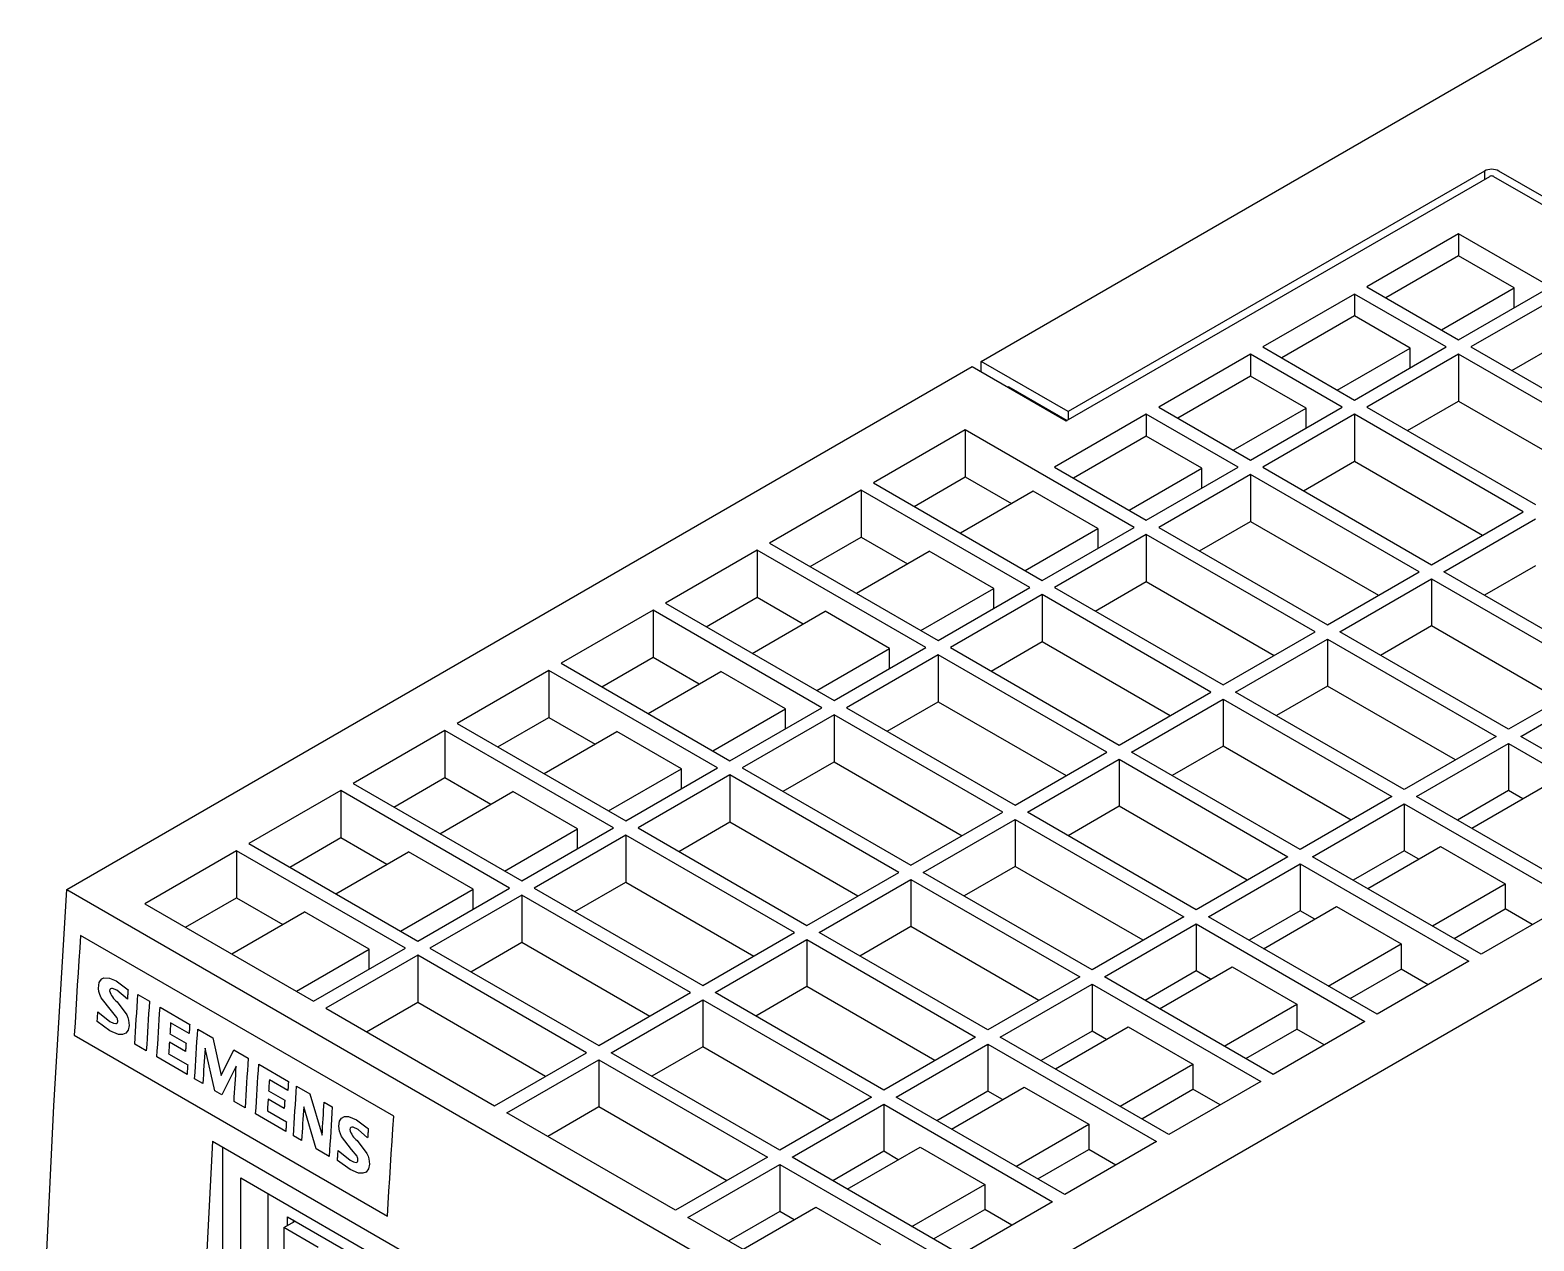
# Model space of a CAD drawing. Header units: inches. Extents: x 67248 to 85686, y -40174 to -31152.
# Drawn here: x 84452.8 to 84523.3, y -33421.1 to -33364.4 of the extents above; entities that cross this region are included whole.
import ezdxf

# ---------------------------------------------------------------- set-up
doc = ezdxf.new("R2010")
doc.units = ezdxf.units.IN
doc.header["$MEASUREMENT"] = 0

# ---------------------------------------------------------------- blocks, each defined once
blk = doc.blocks.new('SCALANCEXB008')
for p, q in [((-56.215, 85.94), (-33.807, 98.876)), ((-52.892, 83.613), (-36.345, 93.165)), ((-36.557, 93.37), (-52.821, 83.981)), ((-36.557, 93.37), (-36.557, 93.043)), ((-36.204, 93.165), (-11.879, 79.123)), ((-11.526, 79.246), (-35.992, 93.37)), ((-37.565, 90.918), (-41.15, 88.849)), ((-33.98, 88.849), (-37.565, 90.918)), ((-37.565, 90.918), (-37.565, 90.061)), ((-37.565, 90.061), (-40.407, 88.42)), ((-35.395, 88.808), (-37.565, 90.061)), ((-41.15, 88.849), (-37.565, 86.779)), ((-38.237, 87.167), (-35.395, 88.808)), ((-37.565, 86.779), (-33.98, 88.849)), ((-35.395, 88.032), (-35.395, 88.808)), ((-41.631, 88.571), (-45.216, 86.502)), ((-38.046, 86.502), (-41.631, 88.571)), ((-41.631, 88.571), (-41.631, 87.714)), ((-33.499, 88.571), (-37.084, 86.502)), ((-41.631, 87.714), (-44.473, 86.073)), ((-39.46, 86.461), (-41.631, 87.714)), ((-45.216, 86.502), (-41.631, 84.432)), ((-42.303, 84.82), (-39.46, 86.461)), ((-41.631, 84.432), (-38.046, 86.502)), ((-39.46, 85.685), (-39.46, 86.461)), ((-37.084, 86.502), (-30.494, 82.697)), ((-35.493, 85.583), (-33.499, 86.734)), ((-52.821, 83.981), (-56.215, 85.94)), ((-56.215, 85.532), (-56.215, 85.94)), ((-45.697, 86.224), (-49.281, 84.154)), ((-42.112, 84.154), (-45.697, 86.224)), ((-45.697, 86.224), (-45.697, 85.366)), ((-37.565, 86.224), (-41.15, 84.154)), ((-30.975, 82.419), (-37.565, 86.224)), ((-37.565, 86.224), (-37.565, 84.387)), ((-91.924, 65.326), (-56.569, 85.736)), ((-56.569, 85.736), (-52.892, 83.613)), ((-45.697, 85.366), (-48.539, 83.726)), ((-43.526, 84.113), (-45.697, 85.366)), ((-55.14, 84.952), (-55.175, 84.932)), ((-55.14, 84.952), (-52.856, 83.634)), ((-49.281, 84.154), (-45.697, 82.085)), ((-46.368, 82.473), (-43.526, 84.113)), ((-45.697, 82.085), (-42.112, 84.154)), ((-43.526, 83.338), (-43.526, 84.113)), ((-41.15, 84.154), (-34.56, 80.35)), ((-39.559, 83.236), (-37.565, 84.387)), ((-37.565, 84.387), (-32.566, 81.501)), ((-49.763, 83.877), (-53.347, 81.807)), ((-52.821, 83.981), (-52.821, 83.654)), ((-46.178, 81.807), (-49.763, 83.877)), ((-49.763, 83.877), (-49.763, 83.019)), ((-41.631, 83.877), (-45.216, 81.807)), ((-35.041, 80.072), (-41.631, 83.877)), ((-41.631, 83.877), (-41.631, 82.039)), ((-56.834, 83.264), (-60.418, 81.195)), ((-50.244, 79.46), (-56.834, 83.264)), ((-56.834, 83.264), (-56.834, 81.427)), ((-49.763, 83.019), (-52.605, 81.378)), ((-47.592, 81.766), (-49.763, 83.019)), ((-53.347, 81.807), (-49.763, 79.738)), ((-50.434, 80.125), (-47.592, 81.766)), ((-49.763, 79.738), (-46.178, 81.807)), ((-47.592, 80.991), (-47.592, 81.766)), ((-45.216, 81.807), (-38.626, 78.003)), ((-43.624, 80.889), (-41.631, 82.039)), ((-41.631, 82.039), (-36.632, 79.154)), ((-60.418, 81.195), (-53.829, 77.391)), ((-58.827, 80.276), (-56.834, 81.427)), ((-56.834, 81.427), (-55.031, 80.386)), ((-45.697, 81.529), (-49.281, 79.46)), ((-39.107, 77.725), (-45.697, 81.529)), ((-45.697, 81.529), (-45.697, 79.692)), ((-60.9, 80.917), (-64.484, 78.848)), ((-54.31, 77.113), (-60.9, 80.917)), ((-60.9, 80.917), (-60.9, 79.08)), ((-54.182, 80.876), (-57.024, 79.235)), ((-51.658, 79.419), (-54.182, 80.876)), ((-38.626, 78.003), (-35.041, 80.072)), ((-54.5, 77.778), (-51.658, 79.419)), ((-53.829, 77.391), (-50.244, 79.46)), ((-51.658, 79.419), (-51.658, 78.644)), ((-49.281, 79.46), (-42.692, 75.656)), ((-47.69, 78.541), (-45.697, 79.692)), ((-45.697, 79.692), (-40.698, 76.807)), ((-38.145, 77.725), (-34.56, 79.795)), ((-64.484, 78.848), (-57.894, 75.043)), ((-62.893, 77.929), (-60.9, 79.08)), ((-60.9, 79.08), (-59.097, 78.039)), ((-49.763, 79.182), (-53.347, 77.113)), ((-43.173, 75.378), (-49.763, 79.182)), ((-49.763, 79.182), (-49.763, 77.345)), ((-64.965, 78.57), (-68.55, 76.501)), ((-58.376, 74.766), (-64.965, 78.57)), ((-64.965, 78.57), (-64.965, 76.733)), ((-61.09, 76.888), (-58.248, 78.529)), ((-55.724, 77.072), (-58.248, 78.529)), ((-42.692, 75.656), (-39.107, 77.725)), ((-31.555, 73.921), (-38.145, 77.725)), ((-34.56, 77.957), (-36.553, 76.807)), ((-58.566, 75.431), (-55.724, 77.072)), ((-57.894, 75.043), (-54.31, 77.113)), ((-55.724, 76.296), (-55.724, 77.072)), ((-53.347, 77.113), (-46.757, 73.309)), ((-51.756, 76.194), (-49.763, 77.345)), ((-49.763, 77.345), (-44.764, 74.459)), ((-42.21, 75.378), (-38.626, 77.447)), ((-38.626, 77.447), (-32.036, 73.643)), ((-38.626, 77.447), (-38.626, 75.61)), ((-68.55, 76.501), (-61.96, 72.696)), ((-66.959, 75.582), (-64.965, 76.733)), ((-64.965, 76.733), (-63.162, 75.692)), ((-53.829, 76.835), (-57.413, 74.766)), ((-47.239, 73.031), (-53.829, 76.835)), ((-53.829, 76.835), (-53.829, 74.998)), ((-69.031, 76.223), (-72.616, 74.153)), ((-62.441, 72.418), (-69.031, 76.223)), ((-69.031, 76.223), (-69.031, 74.386)), ((-65.156, 74.541), (-62.314, 76.182)), ((-59.79, 74.725), (-62.314, 76.182)), ((-46.757, 73.309), (-43.173, 75.378)), ((-35.621, 71.574), (-42.21, 75.378)), ((-38.626, 75.61), (-40.619, 74.459)), ((-33.627, 72.724), (-38.626, 75.61)), ((-62.632, 73.084), (-59.79, 74.725)), ((-61.96, 72.696), (-58.376, 74.766)), ((-59.79, 73.949), (-59.79, 74.725)), ((-57.413, 74.766), (-50.823, 70.961)), ((-55.822, 73.847), (-53.829, 74.998)), ((-53.829, 74.998), (-48.83, 72.112)), ((-46.276, 73.031), (-42.692, 75.1)), ((-42.692, 75.1), (-36.102, 71.296)), ((-42.692, 75.1), (-42.692, 73.263)), ((-72.616, 74.153), (-66.026, 70.349)), ((-71.025, 73.235), (-69.031, 74.386)), ((-69.031, 74.386), (-67.228, 73.345)), ((-57.894, 74.488), (-61.479, 72.418)), ((-51.304, 70.684), (-57.894, 74.488)), ((-57.894, 74.488), (-57.894, 72.651)), ((-73.097, 73.876), (-76.682, 71.806)), ((-66.507, 70.071), (-73.097, 73.876)), ((-73.097, 73.876), (-73.097, 72.038)), ((-69.222, 72.194), (-66.38, 73.835)), ((-63.856, 72.378), (-66.38, 73.835)), ((-32.036, 73.643), (-35.621, 71.574)), ((-50.823, 70.961), (-47.239, 73.031)), ((-39.686, 69.226), (-46.276, 73.031)), ((-42.692, 73.263), (-44.685, 72.112)), ((-37.693, 70.377), (-42.692, 73.263)), ((-35.139, 71.296), (-31.555, 73.365)), ((-66.698, 70.737), (-63.856, 72.378)), ((-66.026, 70.349), (-62.441, 72.418)), ((-63.856, 71.602), (-63.856, 72.378)), ((-61.479, 72.418), (-54.889, 68.614)), ((-59.888, 71.5), (-57.894, 72.651)), ((-57.894, 72.651), (-52.896, 69.765)), ((-50.342, 70.684), (-46.757, 72.753)), ((-46.757, 72.753), (-40.168, 68.949)), ((-46.757, 72.753), (-46.757, 70.916)), ((-76.682, 71.806), (-70.092, 68.002)), ((-75.091, 70.888), (-73.097, 72.038)), ((-73.097, 72.038), (-71.294, 70.998)), ((-61.96, 72.141), (-65.545, 70.071)), ((-55.37, 68.336), (-61.96, 72.141)), ((-61.96, 72.141), (-61.96, 70.303)), ((-77.163, 71.528), (-80.748, 69.459)), ((-70.573, 67.724), (-77.163, 71.528)), ((-77.163, 71.528), (-77.163, 69.691)), ((-73.288, 69.847), (-70.446, 71.487)), ((-67.921, 70.03), (-70.446, 71.487)), ((-36.102, 71.296), (-39.686, 69.226)), ((-31.555, 69.226), (-35.139, 71.296)), ((-54.889, 68.614), (-51.304, 70.684)), ((-43.752, 66.879), (-50.342, 70.684)), ((-46.757, 70.916), (-48.751, 69.765)), ((-41.759, 68.03), (-46.757, 70.916)), ((-39.205, 68.949), (-35.621, 71.018)), ((-35.621, 71.018), (-29.031, 67.214)), ((-35.621, 71.018), (-35.621, 69.181)), ((-70.764, 68.39), (-67.921, 70.03)), ((-70.092, 68.002), (-66.507, 70.071)), ((-67.921, 69.255), (-67.921, 70.03)), ((-65.545, 70.071), (-58.955, 66.267)), ((-63.954, 69.153), (-61.96, 70.303)), ((-61.96, 70.303), (-56.962, 67.418)), ((-54.408, 68.336), (-50.823, 70.406)), ((-50.823, 70.406), (-44.233, 66.602)), ((-50.823, 70.406), (-50.823, 68.569)), ((-80.748, 69.459), (-74.158, 65.655)), ((-79.156, 68.54), (-77.163, 69.691)), ((-77.163, 69.691), (-75.36, 68.65)), ((-66.026, 69.794), (-69.611, 67.724)), ((-59.436, 65.989), (-66.026, 69.794)), ((-66.026, 69.794), (-66.026, 67.956)), ((-34.206, 69.344), (-37.048, 67.704)), ((-81.229, 69.181), (-84.814, 67.112)), ((-74.639, 65.377), (-81.229, 69.181)), ((-81.229, 69.181), (-81.229, 67.344)), ((-77.354, 67.5), (-74.511, 69.14)), ((-71.987, 67.683), (-74.511, 69.14)), ((-40.168, 68.949), (-43.752, 66.879)), ((-32.615, 65.144), (-39.205, 68.949)), ((-35.621, 69.181), (-37.614, 68.03)), ((-35.055, 68.854), (-35.621, 69.181)), ((-58.955, 66.267), (-55.37, 68.336)), ((-47.818, 64.532), (-54.408, 68.336)), ((-50.823, 68.569), (-52.817, 67.418)), ((-45.825, 65.683), (-50.823, 68.569)), ((-43.271, 66.602), (-39.686, 68.671)), ((-39.686, 68.671), (-33.096, 64.867)), ((-39.686, 68.671), (-39.686, 66.834)), ((-74.829, 66.042), (-71.987, 67.683)), ((-74.158, 65.655), (-70.573, 67.724)), ((-71.987, 66.908), (-71.987, 67.683)), ((-69.611, 67.724), (-63.021, 63.92)), ((-68.02, 66.806), (-66.026, 67.956)), ((-66.026, 67.956), (-61.027, 65.071)), ((-58.474, 65.989), (-54.889, 68.059)), ((-54.889, 68.059), (-48.299, 64.254)), ((-54.889, 68.059), (-54.889, 66.221)), ((-84.814, 67.112), (-78.224, 63.308)), ((-83.222, 66.193), (-81.229, 67.344)), ((-81.229, 67.344), (-79.426, 66.303)), ((-70.092, 67.446), (-73.677, 65.377)), ((-63.502, 63.642), (-70.092, 67.446)), ((-70.092, 67.446), (-70.092, 65.609)), ((-24.749, 67.367), (-60.104, 46.957)), ((-41.114, 65.356), (-38.272, 66.997)), ((-38.272, 66.997), (-35.748, 65.54)), ((-85.295, 66.834), (-88.879, 64.765)), ((-78.705, 63.03), (-85.295, 66.834)), ((-85.295, 66.834), (-85.295, 64.997)), ((-81.419, 65.152), (-78.577, 66.793)), ((-76.053, 65.336), (-78.577, 66.793)), ((-44.233, 66.602), (-47.818, 64.532)), ((-36.681, 62.797), (-43.271, 66.602)), ((-39.686, 66.834), (-41.68, 65.683)), ((-39.121, 66.507), (-39.686, 66.834)), ((-63.021, 63.92), (-59.436, 65.989)), ((-51.884, 62.185), (-58.474, 65.989)), ((-54.889, 66.221), (-56.883, 65.071)), ((-49.89, 63.336), (-54.889, 66.221)), ((-47.337, 64.254), (-43.752, 66.324)), ((-43.752, 66.324), (-37.162, 62.52)), ((-43.752, 66.324), (-43.752, 64.487)), ((-91.924, 65.326), (-60.104, 46.957)), ((-78.895, 63.695), (-76.053, 65.336)), ((-78.224, 63.308), (-74.639, 65.377)), ((-76.053, 64.561), (-76.053, 65.336)), ((-73.677, 65.377), (-67.087, 61.573)), ((-72.085, 64.458), (-70.092, 65.609)), ((-70.092, 65.609), (-65.093, 62.723)), ((-62.54, 63.642), (-58.955, 65.711)), ((-58.955, 65.711), (-52.365, 61.907)), ((-58.955, 65.711), (-58.955, 63.874)), ((-38.59, 63.899), (-35.748, 65.54)), ((-35.748, 65.54), (-35.748, 64.56)), ((-88.879, 64.765), (-82.29, 60.96)), ((-87.288, 63.846), (-85.295, 64.997)), ((-85.295, 64.997), (-83.492, 63.956)), ((-74.158, 65.099), (-77.743, 63.03)), ((-67.568, 61.295), (-74.158, 65.099)), ((-74.158, 65.099), (-74.158, 63.262)), ((-45.18, 63.009), (-42.338, 64.65)), ((-42.338, 64.65), (-39.814, 63.193)), ((-33.096, 64.867), (-36.681, 62.797)), ((-85.485, 62.805), (-82.643, 64.446)), ((-80.119, 62.989), (-82.643, 64.446)), ((-48.299, 64.254), (-51.884, 62.185)), ((-40.747, 60.45), (-47.337, 64.254)), ((-43.752, 64.487), (-45.746, 63.336)), ((-43.187, 64.16), (-43.752, 64.487)), ((-37.742, 63.409), (-35.748, 64.56)), ((-34.688, 63.948), (-35.748, 64.56)), ((-79.159, 56.467), (-91.392, 63.529)), ((-67.087, 61.573), (-63.502, 63.642)), ((-55.95, 59.838), (-62.54, 63.642)), ((-58.955, 63.874), (-60.948, 62.723)), ((-53.956, 60.989), (-58.955, 63.874)), ((-51.403, 61.907), (-47.818, 63.977)), ((-47.818, 63.977), (-41.228, 60.172)), ((-47.818, 63.977), (-47.818, 62.139)), ((-82.961, 61.348), (-80.119, 62.989)), ((-82.29, 60.96), (-78.705, 63.03)), ((-80.119, 62.213), (-80.119, 62.989)), ((-77.743, 63.03), (-71.153, 59.225)), ((-76.151, 62.111), (-74.158, 63.262)), ((-74.158, 63.262), (-69.159, 60.376)), ((-66.606, 61.295), (-63.021, 63.364)), ((-63.021, 63.364), (-56.431, 59.56)), ((-63.021, 63.364), (-63.021, 61.527)), ((-42.656, 61.552), (-39.814, 63.193)), ((-39.814, 63.193), (-39.814, 62.213)), ((-78.224, 62.752), (-81.808, 60.683)), ((-71.634, 58.948), (-78.224, 62.752)), ((-78.224, 62.752), (-78.224, 60.915)), ((-49.246, 60.662), (-46.404, 62.303)), ((-46.404, 62.303), (-43.88, 60.846)), ((-37.162, 62.52), (-40.747, 60.45)), ((-89.996, 61.748), (-89.538, 61.406)), ((-52.365, 61.907), (-55.95, 59.838)), ((-44.813, 58.103), (-51.403, 61.907)), ((-47.818, 62.139), (-49.812, 60.989)), ((-47.253, 61.813), (-47.818, 62.139)), ((-41.807, 61.062), (-39.814, 62.213)), ((-38.754, 61.601), (-39.814, 62.213)), ((-90.186, 60.582), (-90.586, 61.091)), ((-89.562, 61.037), (-89.973, 61.387)), ((-89.154, 61.222), (-88.702, 60.961)), ((-71.153, 59.225), (-67.568, 61.295)), ((-60.016, 57.491), (-66.606, 61.295)), ((-63.021, 61.527), (-65.014, 60.376)), ((-58.022, 58.641), (-63.021, 61.527)), ((-55.469, 59.56), (-51.884, 61.629)), ((-51.884, 61.629), (-45.294, 57.825)), ((-51.884, 61.629), (-51.884, 59.792)), ((-89.974, 60.317), (-90.186, 60.582)), ((-89.967, 60.932), (-89.59, 60.431)), ((-88.287, 60.722), (-87.128, 60.053)), ((-81.808, 60.683), (-75.218, 56.878)), ((-80.217, 59.764), (-78.224, 60.915)), ((-78.224, 60.915), (-73.225, 58.029)), ((-70.671, 58.948), (-67.087, 61.017)), ((-67.087, 61.017), (-60.497, 57.213)), ((-67.087, 61.017), (-67.087, 59.18)), ((-46.722, 59.205), (-43.88, 60.846)), ((-43.88, 60.846), (-43.88, 59.866)), ((-90.242, 59.8), (-90.74, 60.161)), ((-87.15, 59.702), (-87.874, 60.119)), ((-53.312, 58.315), (-50.47, 59.956)), ((-50.47, 59.956), (-47.946, 58.499)), ((-41.228, 60.172), (-44.813, 58.103)), ((-91.637, 59.631), (-79.404, 52.569)), ((-87.292, 58.998), (-87.922, 59.361)), ((-87.902, 59.681), (-87.272, 59.318)), ((-86.814, 59.871), (-86.228, 59.533)), ((-86.228, 59.533), (-85.899, 58.058)), ((-56.431, 59.56), (-60.016, 57.491)), ((-48.879, 55.756), (-55.469, 59.56)), ((-51.884, 59.792), (-53.877, 58.641)), ((-51.318, 59.466), (-51.884, 59.792)), ((-45.873, 58.715), (-43.88, 59.866)), ((-42.819, 59.254), (-43.88, 59.866)), ((-88.824, 59.022), (-89.276, 59.283)), ((-87.231, 58.102), (-88.409, 58.783)), ((-87.951, 58.901), (-87.208, 58.473)), ((-86.153, 57.46), (-86.531, 59.121)), ((-85.899, 58.058), (-85.403, 59.057)), ((-85.403, 59.057), (-84.846, 58.736)), ((-75.218, 56.878), (-71.634, 58.948)), ((-64.082, 55.143), (-70.671, 58.948)), ((-67.087, 59.18), (-69.08, 58.029)), ((-62.088, 56.294), (-67.087, 59.18)), ((-59.535, 57.213), (-55.95, 59.282)), ((-55.95, 59.282), (-49.36, 55.478)), ((-55.95, 59.282), (-55.95, 57.445)), ((-85.311, 58.416), (-85.873, 57.298)), ((-84.432, 58.496), (-83.272, 57.827)), ((-74.737, 56.601), (-71.153, 58.67)), ((-71.153, 58.67), (-64.563, 54.866)), ((-71.153, 58.67), (-71.153, 56.833)), ((-50.788, 56.858), (-47.946, 58.499)), ((-47.946, 58.499), (-47.946, 57.519)), ((-86.617, 57.748), (-86.936, 57.932)), ((-83.295, 57.476), (-84.018, 57.894)), ((-82.956, 57.644), (-82.432, 57.342)), ((-57.378, 55.968), (-54.536, 57.608)), ((-54.536, 57.608), (-52.012, 56.151)), ((-45.294, 57.825), (-48.879, 55.756)), ((-85.873, 57.298), (-86.153, 57.46)), ((-84.968, 56.796), (-85.397, 57.044)), ((-83.436, 56.772), (-84.066, 57.136)), ((-84.046, 57.456), (-83.416, 57.092)), ((-82.432, 57.342), (-81.958, 55.722)), ((-81.876, 57.021), (-81.558, 56.837)), ((-60.497, 57.213), (-64.082, 55.143)), ((-52.945, 53.409), (-59.535, 57.213)), ((-55.95, 57.445), (-57.943, 56.294)), ((-55.384, 57.119), (-55.95, 57.445)), ((-49.939, 56.368), (-47.946, 57.519)), ((-46.885, 56.907), (-47.946, 57.519)), ((-83.375, 55.877), (-84.554, 56.557)), ((-84.095, 56.676), (-83.353, 56.247)), ((-82.189, 55.192), (-82.677, 56.836)), ((-68.147, 52.796), (-74.737, 56.601)), ((-71.153, 56.833), (-73.146, 55.682)), ((-66.154, 53.947), (-71.153, 56.833)), ((-63.6, 54.866), (-60.016, 56.935)), ((-60.016, 56.935), (-53.426, 53.131)), ((-60.016, 56.935), (-60.016, 55.098)), ((-80.613, 56.327), (-80.194, 56.02)), ((-80.194, 56.02), (-80.155, 55.989)), ((-54.854, 54.511), (-52.012, 56.151)), ((-52.012, 56.151), (-52.012, 55.172)), ((-86.241, 55.49), (-66.583, 44.142)), ((-85.843, 55.26), (-85.843, -7.205)), ((-82.759, 55.521), (-83.078, 55.705)), ((-80.803, 55.165), (-81.203, 55.674)), ((-80.582, 55.515), (-80.206, 55.014)), ((-61.444, 53.621), (-58.601, 55.261)), ((-58.601, 55.261), (-56.077, 53.804)), ((-49.36, 55.478), (-52.945, 53.409)), ((-81.68, 54.898), (-82.189, 55.192)), ((-80.859, 54.384), (-81.357, 54.744)), ((-80.59, 54.902), (-80.803, 55.165)), ((-64.563, 54.866), (-68.147, 52.796)), ((-57.01, 51.061), (-63.6, 54.866)), ((-60.016, 55.098), (-62.009, 53.947)), ((-59.45, 54.771), (-60.016, 55.098)), ((-54.005, 54.021), (-52.012, 55.172)), ((-50.951, 54.559), (-52.012, 55.172)), ((-85.136, 54.058), (-66.892, 43.527)), ((-85.136, 40.177), (-85.136, 54.058)), ((-67.666, 52.519), (-64.082, 54.588)), ((-64.082, 54.588), (-57.492, 50.784)), ((-64.082, 54.588), (-64.082, 52.751)), ((-58.92, 52.163), (-56.077, 53.804)), ((-56.077, 53.804), (-56.077, 52.824)), ((-84.075, 53.446), (-84.075, 40.789)), ((-65.509, 51.273), (-62.667, 52.914)), ((-62.667, 52.914), (-60.143, 51.457)), ((-53.426, 53.131), (-57.01, 51.061)), ((-83.456, 52.117), (-83.011, 52.374)), ((-83.304, 52.205), (-83.304, 52.544)), ((-83.304, 52.544), (-76.502, 48.617)), ((-83.092, 52.421), (-83.092, 52.327)), ((-61.076, 48.714), (-67.666, 52.519)), ((-64.082, 52.751), (-66.075, 51.6)), ((-63.516, 52.424), (-64.082, 52.751)), ((-58.071, 51.674), (-56.077, 52.824)), ((-55.017, 52.212), (-56.077, 52.824)), ((-82.113, 51.341), (-83.456, 52.117)), ((-83.456, 52.117), (-83.456, 50.484))]:
    blk.add_line(p, q)
at = {"flags": 128}
for points in [[(-91.924, -16.328), (-92.442, -8.475), (-92.845, -0.546), (-93.133, 7.455), (-93.306, 15.527), (-93.363, 23.668), (-93.306, 31.875), (-93.133, 40.147), (-92.845, 48.481), (-92.442, 56.874), (-91.924, 65.326)], [(-91.392, 63.529), (-91.424, 63.041), (-91.456, 62.553), (-91.487, 62.066), (-91.518, 61.579), (-91.548, 61.091), (-91.578, 60.605), (-91.608, 60.118), (-91.637, 59.631)], [(-90.586, 61.091), (-90.64, 61.214), (-90.675, 61.336), (-90.689, 61.46), (-90.684, 61.583), (-90.66, 61.69), (-90.617, 61.773), (-90.556, 61.832), (-90.477, 61.866)], [(-90.477, 61.866), (-90.26, 61.856), (-89.996, 61.748)], [(-89.973, 61.387), (-90.147, 61.458), (-90.189, 61.459), (-90.221, 61.443), (-90.244, 61.411), (-90.257, 61.364)], [(-89.538, 61.406), (-89.541, 61.36), (-89.544, 61.314), (-89.547, 61.267), (-89.55, 61.221), (-89.553, 61.175), (-89.556, 61.129), (-89.559, 61.083), (-89.562, 61.037)], [(-89.276, 59.283), (-89.261, 59.525), (-89.246, 59.768), (-89.231, 60.01), (-89.215, 60.252), (-89.2, 60.495), (-89.185, 60.737), (-89.169, 60.98), (-89.154, 61.222)], [(-90.74, 60.161), (-90.737, 60.209), (-90.734, 60.256), (-90.731, 60.304), (-90.728, 60.352), (-90.725, 60.4), (-90.722, 60.448), (-90.719, 60.496), (-90.716, 60.544)], [(-90.716, 60.544), (-90.249, 60.167), (-90.11, 60.099), (-90.011, 60.083), (-89.984, 60.091), (-89.963, 60.107), (-89.948, 60.131), (-89.94, 60.163), (-89.938, 60.199), (-89.943, 60.237), (-89.955, 60.276), (-89.974, 60.317)], [(-88.702, 60.961), (-88.717, 60.719), (-88.733, 60.476), (-88.748, 60.234), (-88.763, 59.991), (-88.779, 59.749), (-88.794, 59.507), (-88.809, 59.264), (-88.824, 59.022)], [(-88.409, 58.783), (-88.394, 59.025), (-88.379, 59.267), (-88.364, 59.51), (-88.349, 59.752), (-88.334, 59.994), (-88.318, 60.237), (-88.303, 60.479), (-88.287, 60.722)], [(-89.59, 60.431), (-89.544, 60.327), (-89.513, 60.221), (-89.495, 60.007), (-89.534, 59.824), (-89.625, 59.706), (-89.751, 59.657), (-89.915, 59.665), (-90.242, 59.8)], [(-87.874, 60.119), (-87.877, 60.065), (-87.881, 60.01), (-87.884, 59.955), (-87.888, 59.9), (-87.891, 59.846), (-87.895, 59.791), (-87.898, 59.736), (-87.902, 59.681)], [(-87.128, 60.053), (-87.13, 60.009), (-87.133, 59.965), (-87.136, 59.921), (-87.139, 59.877), (-87.142, 59.833), (-87.145, 59.789), (-87.147, 59.745), (-87.15, 59.702)], [(-87.922, 59.361), (-87.925, 59.304), (-87.929, 59.246), (-87.933, 59.189), (-87.936, 59.131), (-87.94, 59.074), (-87.943, 59.016), (-87.947, 58.959), (-87.951, 58.901)], [(-86.936, 57.932), (-86.921, 58.174), (-86.906, 58.417), (-86.891, 58.659), (-86.875, 58.901), (-86.86, 59.144), (-86.845, 59.386), (-86.829, 59.629), (-86.814, 59.871)], [(-87.272, 59.318), (-87.274, 59.278), (-87.277, 59.238), (-87.279, 59.198), (-87.282, 59.158), (-87.284, 59.118), (-87.287, 59.078), (-87.289, 59.038), (-87.292, 58.998)], [(-86.531, 59.121), (-86.542, 58.949), (-86.553, 58.778), (-86.564, 58.606), (-86.575, 58.434), (-86.585, 58.263), (-86.596, 58.091), (-86.607, 57.92), (-86.617, 57.748)], [(-87.208, 58.473), (-87.211, 58.426), (-87.214, 58.38), (-87.217, 58.334), (-87.219, 58.288), (-87.222, 58.241), (-87.225, 58.195), (-87.228, 58.149), (-87.231, 58.102)], [(-85.397, 57.044), (-85.386, 57.215), (-85.376, 57.387), (-85.365, 57.558), (-85.354, 57.73), (-85.344, 57.901), (-85.333, 58.073), (-85.322, 58.245), (-85.311, 58.416)], [(-84.846, 58.736), (-84.862, 58.493), (-84.877, 58.251), (-84.893, 58.008), (-84.908, 57.766), (-84.923, 57.523), (-84.938, 57.281), (-84.953, 57.039), (-84.968, 56.796)], [(-84.554, 56.557), (-84.539, 56.799), (-84.524, 57.041), (-84.509, 57.284), (-84.493, 57.526), (-84.478, 57.769), (-84.463, 58.011), (-84.447, 58.254), (-84.432, 58.496)], [(-84.018, 57.894), (-84.022, 57.839), (-84.025, 57.784), (-84.029, 57.729), (-84.032, 57.675), (-84.036, 57.62), (-84.039, 57.565), (-84.043, 57.51), (-84.046, 57.456)], [(-83.272, 57.827), (-83.275, 57.783), (-83.278, 57.739), (-83.281, 57.695), (-83.283, 57.651), (-83.286, 57.608), (-83.289, 57.564), (-83.292, 57.52), (-83.295, 57.476)], [(-83.078, 55.705), (-83.063, 55.947), (-83.048, 56.19), (-83.033, 56.432), (-83.018, 56.674), (-83.002, 56.917), (-82.987, 57.159), (-82.971, 57.402), (-82.956, 57.644)], [(-84.066, 57.136), (-84.07, 57.078), (-84.074, 57.021), (-84.077, 56.963), (-84.081, 56.906), (-84.084, 56.848), (-84.088, 56.791), (-84.091, 56.733), (-84.095, 56.676)], [(-83.416, 57.092), (-83.419, 57.052), (-83.421, 57.012), (-83.424, 56.972), (-83.426, 56.932), (-83.429, 56.892), (-83.431, 56.852), (-83.434, 56.812), (-83.436, 56.772)], [(-81.958, 55.722), (-81.948, 55.885), (-81.938, 56.047), (-81.928, 56.209), (-81.918, 56.372), (-81.907, 56.534), (-81.897, 56.696), (-81.887, 56.859), (-81.876, 57.021)], [(-82.677, 56.836), (-82.688, 56.672), (-82.698, 56.507), (-82.708, 56.343), (-82.719, 56.179), (-82.729, 56.014), (-82.739, 55.85), (-82.749, 55.685), (-82.759, 55.521)], [(-81.558, 56.837), (-81.573, 56.595), (-81.589, 56.352), (-81.604, 56.11), (-81.619, 55.867), (-81.635, 55.625), (-81.65, 55.382), (-81.665, 55.14), (-81.68, 54.898)], [(-81.203, 55.674), (-81.282, 55.878), (-81.306, 56.085), (-81.278, 56.27), (-81.201, 56.395), (-81.076, 56.453), (-80.928, 56.452), (-80.613, 56.327)], [(-79.404, 52.569), (-79.375, 53.056), (-79.345, 53.543), (-79.315, 54.03), (-79.285, 54.517), (-79.254, 55.004), (-79.223, 55.491), (-79.191, 55.979), (-79.159, 56.467)], [(-83.353, 56.247), (-83.355, 56.201), (-83.358, 56.154), (-83.361, 56.108), (-83.364, 56.062), (-83.367, 56.016), (-83.37, 55.969), (-83.373, 55.923), (-83.375, 55.877)], [(-80.178, 55.62), (-80.547, 55.944), (-80.742, 56.037), (-80.796, 56.043), (-80.836, 56.03), (-80.862, 55.998), (-80.874, 55.947)], [(-80.155, 55.989), (-80.158, 55.943), (-80.16, 55.897), (-80.163, 55.851), (-80.166, 55.804), (-80.169, 55.758), (-80.172, 55.712), (-80.175, 55.666), (-80.178, 55.62)], [(-86.241, 55.49), (-86.659, 47.392), (-86.971, 39.35), (-87.175, 31.364), (-87.273, 23.438), (-87.264, 15.572), (-87.148, 7.769), (-86.926, 0.031), (-86.596, -7.64)], [(-81.357, 54.744), (-81.354, 54.792), (-81.351, 54.84), (-81.348, 54.887), (-81.345, 54.935), (-81.342, 54.983), (-81.339, 55.031), (-81.336, 55.079), (-81.333, 55.127)], [(-81.333, 55.127), (-80.865, 54.75), (-80.726, 54.682), (-80.627, 54.666), (-80.6, 54.674), (-80.579, 54.691), (-80.565, 54.715), (-80.556, 54.747), (-80.555, 54.784), (-80.56, 54.822), (-80.572, 54.861), (-80.59, 54.902)], [(-80.206, 55.014), (-80.16, 54.91), (-80.129, 54.804), (-80.112, 54.59), (-80.151, 54.407), (-80.242, 54.289), (-80.367, 54.24), (-80.532, 54.248), (-80.859, 54.384)]]:
    blk.add_lwpolyline(points, dxfattribs=at)
for centre, radius, start, end in [((-36.275, 92.824), 0.615, 62.60959, 117.39041), ((-36.275, 93.029), 0.154, 62.61057, 117.38943), ((-89.518, 61.548), 0.762, 193.94442, 233.87049), ((-80.134, 56.131), 0.762, 193.9576, 233.97465)]:
    blk.add_arc(centre, radius, start, end)

msp = doc.modelspace()

# ---------------------------------------------------------------- block references
at = {"xscale": 1.2, "yscale": 1.2, "zscale": 1.2}
msp.add_blockref('SCALANCEXB008', (84564.814, -33483.005), dxfattribs=at)

doc.saveas('drawing.dxf')
